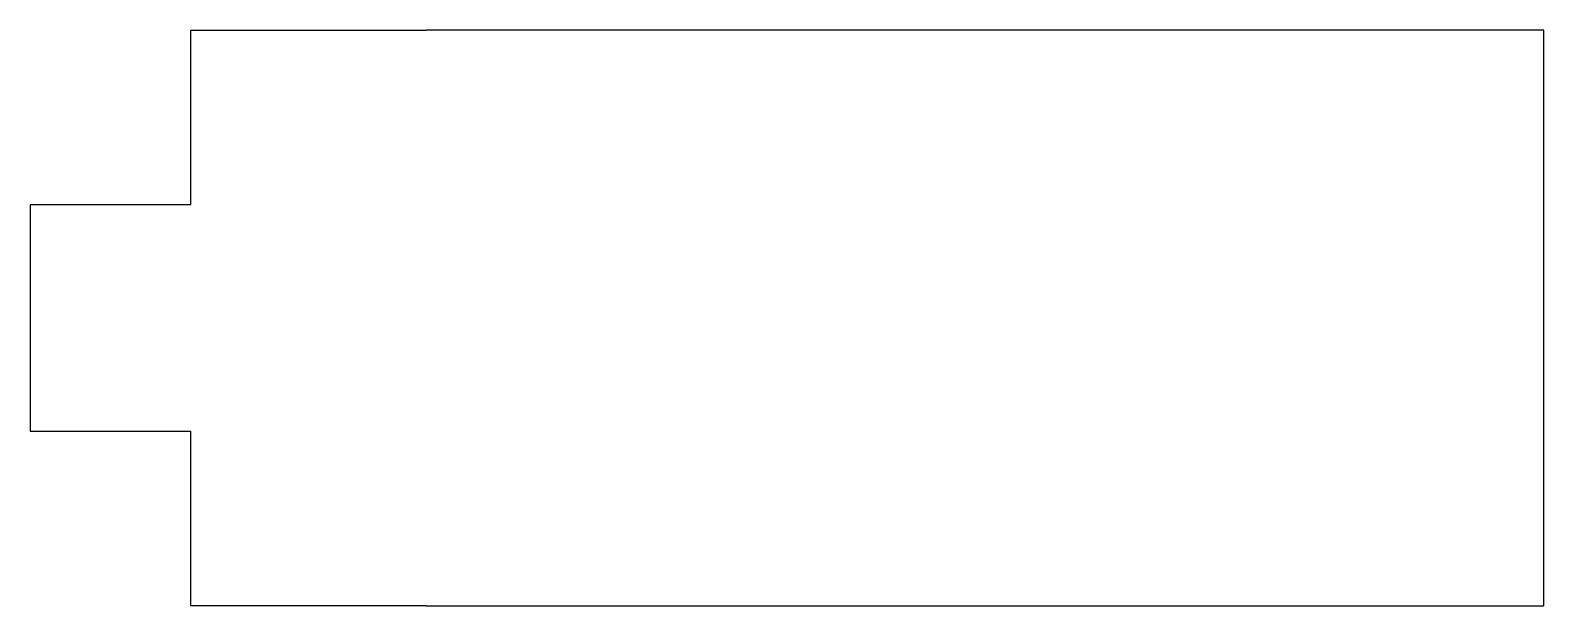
# Model space of a CAD drawing. Header units: metres. Extents: x -12.8 to 19.3, y -6.1 to 6.1.
import ezdxf

# ---------------------------------------------------------------- set-up
doc = ezdxf.new("R2010")
doc.units = ezdxf.units.M

msp = doc.modelspace()

# ---------------------------------------------------------------- linework, layer by layer
for p, q in [((19.3, 6.09999), (-4.39999, 6.09999)), ((-4.39999, 6.09999), (-4.39999, 6.09872)), ((19.3, -6.09999), (19.3, 6.09999)), ((-4.39999, 6.09872), (-9.39999, 6.09872)), ((-9.39999, 6.09872), (-9.39999, 2.39691)), ((-9.39999, 2.39691), (-12.8, 2.39691)), ((-12.8, 2.39691), (-12.8, -2.39691)), ((-12.8, -2.39691), (-9.39999, -2.39691)), ((-9.39999, -2.39691), (-9.39999, -6.09872)), ((-9.39999, -6.09872), (-4.39999, -6.09872)), ((-4.39999, -6.09872), (-4.39999, -6.09999)), ((-4.39999, -6.09999), (19.3, -6.09999))]:
    msp.add_line(p, q)

doc.saveas('drawing.dxf')
